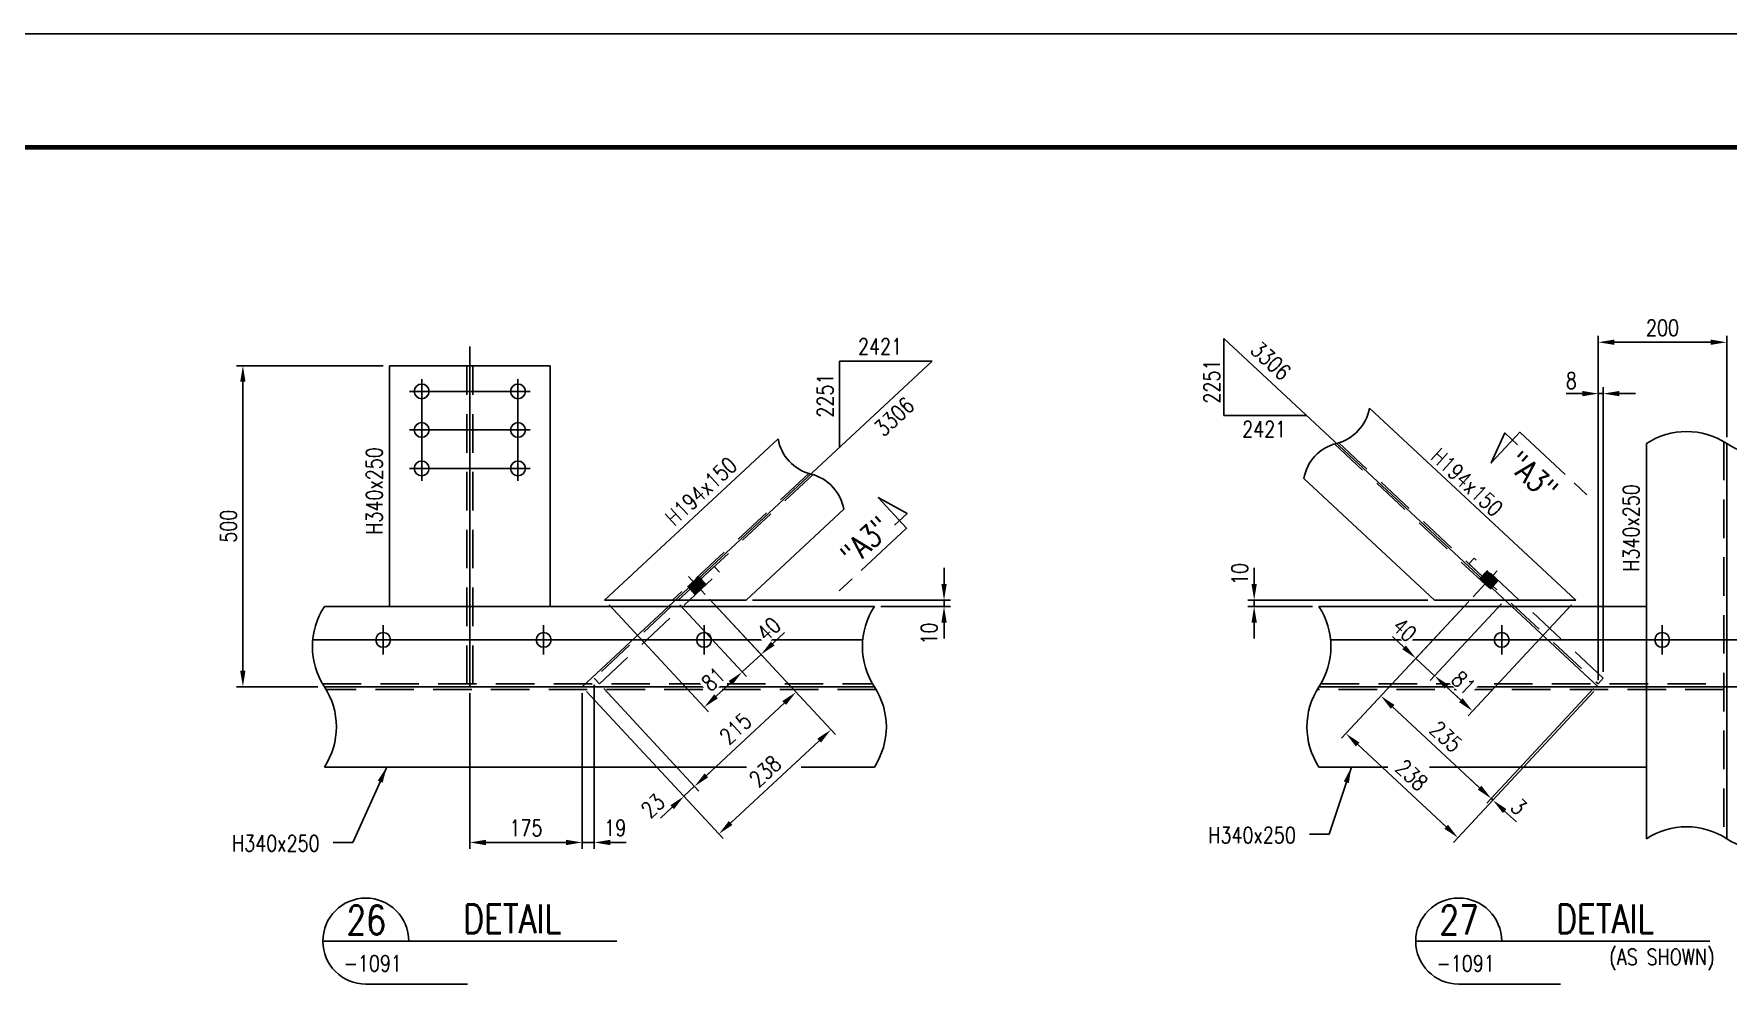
# Model space of a CAD drawing. Header units: millimetres. Extents: x 0 to 232280, y -26939 to 23794.
# Drawn here: x 101926 to 104566, y -22441 to -20961 of the extents above; entities that cross this region are included whole.
import ezdxf
from ezdxf.enums import TextEntityAlignment as Align

# ---------------------------------------------------------------- set-up
doc = ezdxf.new("R2010")
doc.units = ezdxf.units.MM
doc.header["$LTSCALE"] = 30
doc.linetypes.add('JNK-CENTER', pattern=[34, 30, -1.5, 1, -1.5])
doc.linetypes.add('JNK-HIDDEN', pattern=[3, 2, -1])
for name, color, linetype in [('CEN-R', 1, 'JNK-CENTER'), ('CON-C', 4, 'Continuous'), ('CON-G', 3, 'Continuous'), ('CON-W', 7, 'Continuous'), ('CON-Y', 2, 'Continuous'), ('Dim-W', 7, 'Continuous'), ('HID-Y', 2, 'JNK-HIDDEN'), ('STL-OBJT', 7, 'Continuous'), ('TXT-Y', 2, 'Continuous')]:
    doc.layers.add(name, color=color, linetype=linetype)
doc.styles.add('SIMPLEX', font='simplex.shx', dxfattribs={"width": 0.8})
doc.dimstyles.new('DIM10', dxfattribs={"dimscale": 10, "dimtxt": 2.5, "dimasz": 2.5, "dimexe": 1, "dimexo": 1, "dimgap": 1, "dimtad": 1, "dimdec": 0, "dimdsep": 46, "dimtxsty": 'SIMPLEX', "dimcen": 0, "dimclrt": 2, "dimadec": 1, "dimazin": 2, "dimtfac": 1, "dimtdec": 0, "dimtix": 1, "dimtmove": 2, "dimatfit": 0, "dimfxl": 0.18, "dimtolj": 1, "dimtzin": 0, "dimarcsym": 0})
doc.dimstyles.new('DIM40', dxfattribs={"dimscale": 40, "dimtxt": 2.5, "dimasz": 2.5, "dimexe": 1, "dimexo": 1, "dimgap": 1, "dimtad": 1, "dimdec": 0, "dimdsep": 46, "dimtxsty": 'SIMPLEX', "dimcen": 0, "dimclrd": 7, "dimclre": 7, "dimclrt": 2, "dimadec": 1, "dimazin": 2, "dimtfac": 1, "dimtdec": 0, "dimtix": 1, "dimtmove": 2, "dimatfit": 2, "dimfxl": 1, "dimtolj": 1, "dimtzin": 0, "dimarcsym": 1})

# ---------------------------------------------------------------- blocks, each defined once
blk = doc.blocks.new('TITLE')
at = {"color": 7}
blk.add_line((841, 594.85), (0, 594.85), dxfattribs=at)
at = {"color": 7, "const_width": 0.707}
blk.add_lwpolyline([(823.32, 577.17), (27.94, 577.17)], dxfattribs=at)
blk = doc.blocks.new('SECTITLE')
at = {"layer": 'CON-G'}
for p, q in [((-1.7, 0), (44.1, 0)), ((5, -6.7), (20.86, -6.7))]:
    blk.add_line(p, q, dxfattribs=at)
blk.add_arc((5, 0), 6.7, 0, 270, dxfattribs=at)
at = {"layer": 'CON-C', "style": 'SIMPLEX', "width": 0.8}
for tag, p in [('A', (5.06, 1.04)), ('ELEVATION', (27.83, 1.22))]:
    blk.add_attdef(tag, text='', height=4.5, dxfattribs=at).set_placement(p, align=Align.CENTER)
at = {"layer": 'CON-Y', "style": 'SIMPLEX', "width": 0.8}
blk.add_attdef('H0000-0000', (1.54, -4.72), '', height=2.5, dxfattribs=at)
blk.add_attdef('SCALE', text='', height=2.5, dxfattribs=at).set_placement((44.9, -3.72), align=Align.RIGHT)
blk = doc.blocks.new('*D3698')
at = {"layer": 'DEFPOINTS', "color": 0, "transparency": 16777216}
for p in [(102480.4, -21477.4), (102251.9, -21977.4), (102378.9, -21977.4)]:
    blk.add_point(p, dxfattribs=at)
at = {"layer": 'Dim-W', "color": 7, "linetype": 'ByBlock', "lineweight": -2, "transparency": 16777216}
for p, q in [((102470.4, -21477.4), (102241.9, -21477.4)), ((102251.9, -21502.4), (102251.9, -21952.4)), ((102368.9, -21977.4), (102241.9, -21977.4))]:
    blk.add_line(p, q, dxfattribs=at)
at = {"layer": 'Dim-W', "color": 7, "transparency": 16777216}
for points in [[(102247.7, -21502.4), (102256, -21502.4), (102251.9, -21477.4)], [(102247.7, -21952.4), (102256, -21952.4), (102251.9, -21977.4)]]:
    blk.add_solid(points, dxfattribs=at)
at = {"layer": 'Dim-W', "color": 2, "transparency": 16777216, "insert": (102229.4, -21727.4), "char_height": 25, "attachment_point": 5, "rotation": 90, "style": 'SIMPLEX', "bg_fill": 3, "box_fill_scale": 1.1, "bg_fill_color": 256, "bg_fill_true_color": 13158600, "bg_fill_transparency": 0}
blk.add_mtext('\\A1;500', dxfattribs=at)
blk = doc.blocks.new('SECMARK2')
at = {"layer": 'CON-C'}
blk.add_line((0, 0), (-2.72, 0), dxfattribs=at)
blk.add_lwpolyline([(-4.67, 0), (-14.32, 0), (-14.32, 6.51), (-15.93, 1.64), (-13.23, 1.64)], dxfattribs=at)
at = {"layer": 'CON-C', "style": 'SIMPLEX', "width": 0.8}
blk.add_attdef('TAG', (-12.98, 1.18), '', height=3.5, dxfattribs=at)
blk = doc.blocks.new('*D3662')
at = {"layer": 'DEFPOINTS', "color": 0, "transparency": 16777216}
for p in [(102925.6, -21842.4), (102971.9, -21833.5), (103029.7, -21954.4)]:
    blk.add_point(p, dxfattribs=at)
at = {"layer": 'Dim-W', "color": 7, "linetype": 'ByBlock', "lineweight": -2, "transparency": 16777216}
for p, q in [((102932.4, -21849.8), (103036.5, -21961.7)), ((102978.7, -21840.8), (103065.8, -21934.5)), ((103077.3, -21910.1), (103095.6, -21893.1)), ((103059, -21927.2), (103029.7, -21954.4)), ((103011.4, -21971.4), (102993.1, -21988.5))]:
    blk.add_line(p, q, dxfattribs=at)
at = {"layer": 'Dim-W', "color": 7, "transparency": 16777216}
blk.add_solid([(103008.6, -21968.4), (103014.2, -21974.5), (103029.7, -21954.4)], dxfattribs=at)
at = {"layer": 'Dim-W', "color": 2, "transparency": 16777216, "insert": (103071.1, -21887.7), "char_height": 25, "attachment_point": 5, "rotation": 42.9161, "style": 'SIMPLEX', "bg_fill": 3, "box_fill_scale": 1.1, "bg_fill_color": 256, "bg_fill_true_color": 13158600, "bg_fill_transparency": 0}
blk.add_mtext('\\A1;40', dxfattribs=at)
at = {"layer": 'Dim-W', "color": 7, "transparency": 16777216}
blk.add_solid([(103074.5, -21907.1), (103080.1, -21913.2), (103059, -21927.2)], dxfattribs=at)
blk = doc.blocks.new('*D3663')
at = {"layer": 'DEFPOINTS', "color": 0, "transparency": 16777216}
for p in [(102971.9, -21833.5), (102780.4, -21977.4), (102993.5, -22206.6)]:
    blk.add_point(p, dxfattribs=at)
at = {"layer": 'Dim-W', "color": 7, "linetype": 'ByBlock', "lineweight": -2, "transparency": 16777216}
for p, q in [((102978.7, -21840.8), (103174.8, -22051.7)), ((102787.2, -21984.8), (103000.3, -22213.9)), ((103149.6, -22061.4), (103011.8, -22189.6))]:
    blk.add_line(p, q, dxfattribs=at)
at = {"layer": 'Dim-W', "color": 7, "transparency": 16777216}
for points in [[(103146.8, -22058.3), (103152.5, -22064.4), (103167.9, -22044.3)], [(103008.9, -22186.5), (103014.6, -22192.6), (102993.5, -22206.6)]]:
    blk.add_solid(points, dxfattribs=at)
at = {"layer": 'Dim-W', "color": 2, "transparency": 16777216, "insert": (103065.4, -22109), "char_height": 25, "attachment_point": 5, "rotation": 42.9161, "style": 'SIMPLEX', "bg_fill": 3, "box_fill_scale": 1.1, "bg_fill_color": 256, "bg_fill_true_color": 13158600, "bg_fill_transparency": 0}
blk.add_mtext('\\A1;238', dxfattribs=at)
blk = doc.blocks.new('*D3664')
at = {"layer": 'DEFPOINTS', "color": 0, "transparency": 16777216}
for p in [(102807.3, -21972.9), (103113.5, -21985.8), (102955.6, -22132.5)]:
    blk.add_point(p, dxfattribs=at)
at = {"layer": 'Dim-W', "color": 7, "linetype": 'ByBlock', "lineweight": -2, "transparency": 16777216}
for p, q in [((102814.1, -21980.3), (102962.4, -22139.8)), ((103095.2, -22002.8), (102973.9, -22115.5))]:
    blk.add_line(p, q, dxfattribs=at)
at = {"layer": 'Dim-W', "color": 7, "transparency": 16777216}
for points in [[(103092.3, -21999.7), (103098, -22005.8), (103113.5, -21985.8)], [(102971.1, -22112.4), (102976.8, -22118.5), (102955.6, -22132.5)]]:
    blk.add_solid(points, dxfattribs=at)
at = {"layer": 'Dim-W', "color": 2, "transparency": 16777216, "insert": (103019.2, -22042.7), "char_height": 25, "attachment_point": 5, "rotation": 42.9161, "style": 'SIMPLEX', "bg_fill": 3, "box_fill_scale": 1.1, "bg_fill_color": 256, "bg_fill_true_color": 13158600, "bg_fill_transparency": 0}
blk.add_mtext('\\A1;215', dxfattribs=at)
blk = doc.blocks.new('*D3665')
at = {"layer": 'DEFPOINTS', "color": 0, "transparency": 16777216}
for p in [(102955.6, -22132.5), (102939, -22148), (102939, -22148)]:
    blk.add_point(p, dxfattribs=at)
at = {"layer": 'Dim-W', "color": 7, "linetype": 'ByBlock', "lineweight": -2, "transparency": 16777216}
for p, q in [((102973.9, -22115.5), (102992.3, -22098.5)), ((102932.2, -22140.7), (102932.2, -22140.7)), ((102955.6, -22132.5), (102939, -22148)), ((102948.8, -22125.2), (102948.8, -22125.2)), ((102920.7, -22165), (102902.4, -22182))]:
    blk.add_line(p, q, dxfattribs=at)
at = {"layer": 'Dim-W', "color": 7, "transparency": 16777216}
blk.add_solid([(102971.1, -22112.4), (102976.8, -22118.5), (102955.6, -22132.5)], dxfattribs=at)
at = {"layer": 'Dim-W', "color": 2, "transparency": 16777216, "insert": (102890.5, -22162.8), "char_height": 25, "attachment_point": 5, "rotation": 42.9161, "style": 'SIMPLEX', "bg_fill": 3, "box_fill_scale": 1.1, "bg_fill_color": 256, "bg_fill_true_color": 13158600, "bg_fill_transparency": 0}
blk.add_mtext('\\A1;23', dxfattribs=at)
at = {"layer": 'Dim-W', "color": 7, "transparency": 16777216}
blk.add_solid([(102917.8, -22162), (102923.5, -22168.1), (102939, -22148)], dxfattribs=at)
blk = doc.blocks.new('*D3666')
at = {"layer": 'DEFPOINTS', "color": 0, "transparency": 16777216}
for p in [(102815.5, -21842.4), (103029.7, -21954.4), (102970.6, -22009.3)]:
    blk.add_point(p, dxfattribs=at)
at = {"layer": 'Dim-W', "color": 7, "linetype": 'ByBlock', "lineweight": -2, "transparency": 16777216}
for p, q in [((102822.3, -21849.8), (102977.4, -22016.7)), ((103011.4, -21971.4), (102988.9, -21992.3))]:
    blk.add_line(p, q, dxfattribs=at)
at = {"layer": 'Dim-W', "color": 7, "transparency": 16777216}
for points in [[(103008.6, -21968.4), (103014.2, -21974.5), (103029.7, -21954.4)], [(102986.1, -21989.3), (102991.8, -21995.4), (102970.6, -22009.3)]]:
    blk.add_solid(points, dxfattribs=at)
at = {"layer": 'Dim-W', "color": 2, "transparency": 16777216, "insert": (102984.8, -21965.4), "char_height": 25, "attachment_point": 5, "rotation": 42.9161, "style": 'SIMPLEX', "bg_fill": 3, "box_fill_scale": 1.1, "bg_fill_color": 256, "bg_fill_true_color": 13158600, "bg_fill_transparency": 0}
blk.add_mtext('\\A1;81', dxfattribs=at)
blk = doc.blocks.new('*D3667')
at = {"layer": 'DEFPOINTS', "color": 0, "transparency": 16777216}
for p in [(103035.7, -21842.4), (103235.6, -21852.4), (103344.1, -21852.4)]:
    blk.add_point(p, dxfattribs=at)
at = {"layer": 'Dim-W', "color": 7, "linetype": 'ByBlock', "lineweight": -2, "transparency": 16777216}
for p, q in [((103344.1, -21817.4), (103344.1, -21792.4)), ((103045.7, -21842.4), (103354.1, -21842.4)), ((103245.6, -21852.4), (103354.1, -21852.4)), ((103344.1, -21842.4), (103344.1, -21852.4)), ((103344.1, -21877.4), (103344.1, -21902.4))]:
    blk.add_line(p, q, dxfattribs=at)
at = {"layer": 'Dim-W', "color": 7, "transparency": 16777216}
blk.add_solid([(103340, -21817.4), (103348.3, -21817.4), (103344.1, -21842.4)], dxfattribs=at)
at = {"layer": 'Dim-W', "color": 2, "transparency": 16777216, "insert": (103320.9, -21894.6), "char_height": 25, "attachment_point": 5, "rotation": 90, "style": 'SIMPLEX', "bg_fill": 3, "box_fill_scale": 1.1, "bg_fill_color": 256, "bg_fill_true_color": 13158600, "bg_fill_transparency": 0}
blk.add_mtext('\\A1;10', dxfattribs=at)
at = {"layer": 'Dim-W', "color": 7, "transparency": 16777216}
blk.add_solid([(103340, -21877.4), (103348.3, -21877.4), (103344.1, -21852.4)], dxfattribs=at)
blk = doc.blocks.new('*D3668')
at = {"layer": 'DEFPOINTS', "color": 0, "transparency": 16777216}
for p in [(102605.4, -21977.4), (102780.4, -21977.4), (102780.4, -22219.9)]:
    blk.add_point(p, dxfattribs=at)
at = {"layer": 'Dim-W', "color": 7, "linetype": 'ByBlock', "lineweight": -2, "transparency": 16777216}
for p, q in [((102605.4, -21987.4), (102605.4, -22229.9)), ((102780.4, -21987.4), (102780.4, -22229.9)), ((102630.4, -22219.9), (102755.4, -22219.9))]:
    blk.add_line(p, q, dxfattribs=at)
at = {"layer": 'Dim-W', "color": 7, "transparency": 16777216}
for points in [[(102630.4, -22215.8), (102630.4, -22224.1), (102605.4, -22219.9)], [(102755.4, -22215.8), (102755.4, -22224.1), (102780.4, -22219.9)]]:
    blk.add_solid(points, dxfattribs=at)
at = {"layer": 'Dim-W', "color": 2, "transparency": 16777216, "insert": (102692.9, -22197.4), "char_height": 25, "attachment_point": 5, "style": 'SIMPLEX', "bg_fill": 3, "box_fill_scale": 1.1, "bg_fill_color": 256, "bg_fill_true_color": 13158600, "bg_fill_transparency": 0}
blk.add_mtext('\\A1;175', dxfattribs=at)
blk = doc.blocks.new('*D3669')
at = {"layer": 'DEFPOINTS', "color": 0, "transparency": 16777216}
for p in [(102799.1, -21964.2), (102780.4, -22219.9), (102799.1, -22219.9)]:
    blk.add_point(p, dxfattribs=at)
at = {"layer": 'Dim-W', "color": 7, "linetype": 'ByBlock', "lineweight": -2, "transparency": 16777216}
for p, q in [((102799.1, -21974.2), (102799.1, -22229.9)), ((102755.4, -22219.9), (102730.4, -22219.9)), ((102780.4, -22219.9), (102799.1, -22219.9)), ((102824.1, -22219.9), (102849.1, -22219.9))]:
    blk.add_line(p, q, dxfattribs=at)
at = {"layer": 'Dim-W', "color": 7, "transparency": 16777216}
blk.add_solid([(102755.4, -22215.8), (102755.4, -22224.1), (102780.4, -22219.9)], dxfattribs=at)
at = {"layer": 'Dim-W', "color": 2, "transparency": 16777216, "insert": (102832, -22197.2), "char_height": 25, "attachment_point": 5, "style": 'SIMPLEX', "bg_fill": 3, "box_fill_scale": 1.1, "bg_fill_color": 256, "bg_fill_true_color": 13158600, "bg_fill_transparency": 0}
blk.add_mtext('\\A1;19', dxfattribs=at)
at = {"layer": 'Dim-W', "color": 7, "transparency": 16777216}
blk.add_solid([(102824.1, -22215.8), (102824.1, -22224.1), (102799.1, -22219.9)], dxfattribs=at)
blk = doc.blocks.new('*D3673')
at = {"layer": 'DEFPOINTS', "color": 0, "transparency": 16777216}
for p in [(104168.3, -21837.2), (104219.3, -21841.1), (104108.4, -21960.4)]:
    blk.add_point(p, dxfattribs=at)
at = {"layer": 'Dim-W', "color": 7, "linetype": 'ByBlock', "lineweight": -2, "transparency": 16777216}
for p, q in [((104161.5, -21844.6), (104072.3, -21940.5)), ((104212.5, -21848.4), (104101.6, -21967.7)), ((104060.8, -21916.1), (104042.5, -21899.1)), ((104079.1, -21933.2), (104108.4, -21960.4)), ((104126.7, -21977.4), (104145, -21994.4))]:
    blk.add_line(p, q, dxfattribs=at)
at = {"layer": 'Dim-W', "color": 7, "transparency": 16777216}
blk.add_solid([(104129.6, -21974.4), (104123.9, -21980.5), (104108.4, -21960.4)], dxfattribs=at)
at = {"layer": 'Dim-W', "color": 2, "transparency": 16777216, "insert": (104061.6, -21888.7), "char_height": 25, "attachment_point": 5, "rotation": 317.0839, "style": 'SIMPLEX', "bg_fill": 3, "box_fill_scale": 1.1, "bg_fill_color": 256, "bg_fill_true_color": 13158600, "bg_fill_transparency": 0}
blk.add_mtext('\\A1;40', dxfattribs=at)
at = {"layer": 'Dim-W', "color": 7, "transparency": 16777216}
blk.add_solid([(104063.6, -21913.1), (104058, -21919.2), (104079.1, -21933.2)], dxfattribs=at)
blk = doc.blocks.new('*D3674')
at = {"layer": 'DEFPOINTS', "color": 0, "transparency": 16777216}
for p in [(104328.2, -21842.4), (104108.4, -21960.4), (104167.5, -22015.3)]:
    blk.add_point(p, dxfattribs=at)
at = {"layer": 'Dim-W', "color": 7, "linetype": 'ByBlock', "lineweight": -2, "transparency": 16777216}
for p, q in [((104321.4, -21849.8), (104160.7, -22022.7)), ((104101.6, -21967.7), (104101.6, -21967.7)), ((104126.7, -21977.4), (104149.2, -21998.3))]:
    blk.add_line(p, q, dxfattribs=at)
at = {"layer": 'Dim-W', "color": 7, "transparency": 16777216}
for points in [[(104129.6, -21974.4), (104123.9, -21980.5), (104108.4, -21960.4)], [(104152, -21995.3), (104146.3, -22001.4), (104167.5, -22015.3)]]:
    blk.add_solid(points, dxfattribs=at)
at = {"layer": 'Dim-W', "color": 2, "transparency": 16777216, "insert": (104153.3, -21971.4), "char_height": 25, "attachment_point": 5, "rotation": 317.0839, "style": 'SIMPLEX', "bg_fill": 3, "box_fill_scale": 1.1, "bg_fill_color": 256, "bg_fill_true_color": 13158600, "bg_fill_transparency": 0}
blk.add_mtext('\\A1;81', dxfattribs=at)
blk = doc.blocks.new('*D3675')
at = {"layer": 'DEFPOINTS', "color": 0, "transparency": 16777216}
for p in [(104168.3, -21837.2), (104363.3, -21977.4), (104144.7, -22212.6)]:
    blk.add_point(p, dxfattribs=at)
at = {"layer": 'Dim-W', "color": 7, "linetype": 'ByBlock', "lineweight": -2, "transparency": 16777216}
for p, q in [((104161.5, -21844.6), (103963.4, -22057.7)), ((104356.5, -21984.8), (104137.8, -22219.9)), ((103988.5, -22067.4), (104126.3, -22195.6))]:
    blk.add_line(p, q, dxfattribs=at)
at = {"layer": 'Dim-W', "color": 7, "transparency": 16777216}
for points in [[(103991.3, -22064.3), (103985.6, -22070.4), (103970.2, -22050.3)], [(104129.2, -22192.5), (104123.5, -22198.6), (104144.7, -22212.6)]]:
    blk.add_solid(points, dxfattribs=at)
at = {"layer": 'Dim-W', "color": 2, "transparency": 16777216, "insert": (104072.7, -22115), "char_height": 25, "attachment_point": 5, "rotation": 317.0839, "style": 'SIMPLEX', "bg_fill": 3, "box_fill_scale": 1.1, "bg_fill_color": 256, "bg_fill_true_color": 13158600, "bg_fill_transparency": 0}
blk.add_mtext('\\A1;238', dxfattribs=at)
blk = doc.blocks.new('*D3676')
at = {"layer": 'DEFPOINTS', "color": 0, "transparency": 16777216}
for p in [(104362.8, -21972.9), (104024.6, -21991.8), (104196.7, -22151.7)]:
    blk.add_point(p, dxfattribs=at)
at = {"layer": 'Dim-W', "color": 7, "linetype": 'ByBlock', "lineweight": -2, "transparency": 16777216}
for p, q in [((104356, -21980.3), (104189.8, -22159)), ((104017.8, -21999.1), (104017.8, -21999.1)), ((104042.9, -22008.8), (104178.3, -22134.7))]:
    blk.add_line(p, q, dxfattribs=at)
at = {"layer": 'Dim-W', "color": 7, "transparency": 16777216}
for points in [[(104045.8, -22005.7), (104040.1, -22011.8), (104024.6, -21991.8)], [(104181.2, -22131.6), (104175.5, -22137.7), (104196.7, -22151.7)]]:
    blk.add_solid(points, dxfattribs=at)
at = {"layer": 'Dim-W', "color": 2, "transparency": 16777216, "insert": (104126, -22055.2), "char_height": 25, "attachment_point": 5, "rotation": 317.0839, "style": 'SIMPLEX', "bg_fill": 3, "box_fill_scale": 1.1, "bg_fill_color": 256, "bg_fill_true_color": 13158600, "bg_fill_transparency": 0}
blk.add_mtext('\\A1;235', dxfattribs=at)
blk = doc.blocks.new('*D3677')
at = {"layer": 'DEFPOINTS', "color": 0, "transparency": 16777216}
for p in [(104196.7, -22151.7), (104199.1, -22154), (104199.1, -22154)]:
    blk.add_point(p, dxfattribs=at)
at = {"layer": 'Dim-W', "color": 7, "linetype": 'ByBlock', "lineweight": -2, "transparency": 16777216}
for p, q in [((104178.3, -22134.7), (104160, -22117.6)), ((104189.8, -22159), (104189.8, -22159)), ((104192.3, -22161.3), (104192.3, -22161.3)), ((104196.7, -22151.7), (104199.1, -22154)), ((104217.4, -22171), (104235.7, -22188))]:
    blk.add_line(p, q, dxfattribs=at)
at = {"layer": 'Dim-W', "color": 7, "transparency": 16777216}
blk.add_solid([(104181.2, -22131.6), (104175.5, -22137.7), (104196.7, -22151.7)], dxfattribs=at)
at = {"layer": 'Dim-W', "color": 2, "transparency": 16777216, "insert": (104239.3, -22164.3), "char_height": 25, "attachment_point": 5, "rotation": 317.0839, "style": 'SIMPLEX', "bg_fill": 3, "box_fill_scale": 1.1, "bg_fill_color": 256, "bg_fill_true_color": 13158600, "bg_fill_transparency": 0}
blk.add_mtext('\\A1;3', dxfattribs=at)
at = {"layer": 'Dim-W', "color": 7, "transparency": 16777216}
blk.add_solid([(104220.3, -22168), (104214.6, -22174.1), (104199.1, -22154)], dxfattribs=at)
blk = doc.blocks.new('*D3678')
at = {"layer": 'DEFPOINTS', "color": 0, "transparency": 16777216}
for p in [(104563.3, -21440.9), (104563.3, -21598.6), (104363.3, -21977.4)]:
    blk.add_point(p, dxfattribs=at)
at = {"layer": 'Dim-W', "color": 7, "linetype": 'ByBlock', "lineweight": -2, "transparency": 16777216}
for p, q in [((104363.3, -21967.4), (104363.3, -21430.9)), ((104388.3, -21440.9), (104538.3, -21440.9)), ((104563.3, -21588.6), (104563.3, -21430.9))]:
    blk.add_line(p, q, dxfattribs=at)
at = {"layer": 'Dim-W', "color": 7, "transparency": 16777216}
for points in [[(104388.3, -21436.7), (104388.3, -21445), (104363.3, -21440.9)], [(104538.3, -21436.7), (104538.3, -21445), (104563.3, -21440.9)]]:
    blk.add_solid(points, dxfattribs=at)
at = {"layer": 'Dim-W', "color": 2, "transparency": 16777216, "insert": (104463.3, -21418.4), "char_height": 25, "attachment_point": 5, "style": 'SIMPLEX', "bg_fill": 3, "box_fill_scale": 1.1, "bg_fill_color": 256, "bg_fill_true_color": 13158600, "bg_fill_transparency": 0}
blk.add_mtext('\\A1;200', dxfattribs=at)
blk = doc.blocks.new('*D3679')
at = {"layer": 'DEFPOINTS', "color": 0, "transparency": 16777216}
for p in [(104371, -21520.9), (104363.3, -21977.4), (104371, -21964.2)]:
    blk.add_point(p, dxfattribs=at)
at = {"layer": 'Dim-W', "color": 7, "linetype": 'ByBlock', "lineweight": -2, "transparency": 16777216}
for p, q in [((104338.3, -21520.9), (104313.3, -21520.9)), ((104363.3, -21967.4), (104363.3, -21510.9)), ((104363.3, -21520.9), (104371, -21520.9)), ((104371, -21954.2), (104371, -21510.9)), ((104396, -21520.9), (104421, -21520.9))]:
    blk.add_line(p, q, dxfattribs=at)
at = {"layer": 'Dim-W', "color": 7, "transparency": 16777216}
blk.add_solid([(104396, -21516.7), (104396, -21525), (104371, -21520.9)], dxfattribs=at)
at = {"layer": 'Dim-W', "color": 2, "transparency": 16777216, "insert": (104321.3, -21500.7), "char_height": 25, "attachment_point": 5, "style": 'SIMPLEX', "bg_fill": 3, "box_fill_scale": 1.1, "bg_fill_color": 256, "bg_fill_true_color": 13158600, "bg_fill_transparency": 0}
blk.add_mtext('\\A1;8', dxfattribs=at)
at = {"layer": 'Dim-W', "color": 7, "transparency": 16777216}
blk.add_solid([(104338.3, -21516.7), (104338.3, -21525), (104363.3, -21520.9)], dxfattribs=at)
blk = doc.blocks.new('*D3603')
at = {"layer": 'DEFPOINTS', "color": 0, "transparency": 16777216}
for p in [(103827.2, -21852.4), (103928.2, -21852.4), (104107.9, -21842.4)]:
    blk.add_point(p, dxfattribs=at)
at = {"layer": 'Dim-W', "color": 0, "lineweight": -2, "transparency": 16777216}
for p, q in [((103827.2, -21817.4), (103827.2, -21792.4)), ((104097.9, -21842.4), (103817.2, -21842.4)), ((103918.2, -21852.4), (103817.2, -21852.4)), ((103827.2, -21842.4), (103827.2, -21852.4)), ((103827.2, -21877.4), (103827.2, -21902.4))]:
    blk.add_line(p, q, dxfattribs=at)
at = {"layer": 'Dim-W', "color": 0, "transparency": 16777216}
blk.add_solid([(103823.1, -21877.4), (103831.4, -21877.4), (103827.2, -21852.4)], dxfattribs=at)
at = {"layer": 'Dim-W', "color": 2, "transparency": 16777216, "insert": (103804.7, -21801.8), "char_height": 25, "attachment_point": 5, "rotation": 90, "style": 'SIMPLEX', "bg_fill": 3, "box_fill_scale": 1.1, "bg_fill_color": 256, "bg_fill_true_color": 13158600, "bg_fill_transparency": 0}
blk.add_mtext('\\A1;10', dxfattribs=at)
at = {"layer": 'Dim-W', "color": 0, "transparency": 16777216}
blk.add_solid([(103823.1, -21817.4), (103831.4, -21817.4), (103827.2, -21842.4)], dxfattribs=at)

msp = doc.modelspace()

# ---------------------------------------------------------------- hatches: boundary and pattern name
at = {"layer": 'Dim-W'}
h = msp.add_hatch(color=256, dxfattribs=at)
h.paths.add_polyline_path([(104190.58, -21796.39), (104182.41, -21805.18), (104190.83, -21813.01), (104199, -21804.22)])
h.paths.add_polyline_path([(104190.83, -21813.01), (104199.25, -21820.84), (104207.43, -21812.05), (104199, -21804.22)])
h.paths.add_polyline_path([(104188.79, -21815.2), (104190.83, -21813.01), (104182.41, -21805.18), (104180.37, -21807.37)])
h.paths.add_polyline_path([(104180.37, -21807.37), (104178.32, -21809.57), (104186.75, -21817.4), (104188.79, -21815.2)])
h.paths.add_polyline_path([(104190.83, -21813.01), (104188.79, -21815.2), (104197.21, -21823.03), (104199.25, -21820.84)])
h.paths.add_polyline_path([(104188.79, -21815.2), (104186.75, -21817.4), (104195.17, -21825.23), (104197.21, -21823.03)])
h = msp.add_hatch(color=256, dxfattribs=at)
h.paths.add_polyline_path([(102965.1, -21826.19), (102956.68, -21834.02), (102948.51, -21825.23), (102956.93, -21817.4)])
h.paths.add_polyline_path([(102965.1, -21826.19), (102956.93, -21817.4), (102965.36, -21809.57), (102973.53, -21818.36)])
h.paths.add_polyline_path([(102956.93, -21817.4), (102954.89, -21815.2), (102963.31, -21807.37), (102965.36, -21809.57)])
h.paths.add_polyline_path([(102954.89, -21815.2), (102952.85, -21813.01), (102961.27, -21805.18), (102963.31, -21807.37)])
h.paths.add_polyline_path([(102946.47, -21823.03), (102944.43, -21820.84), (102952.85, -21813.01), (102954.89, -21815.2)])
msp.add_hatch(color=256, dxfattribs=at).paths.add_polyline_path([(102948.51, -21825.23), (102946.47, -21823.03), (102954.89, -21815.2), (102956.93, -21817.4)])

# ---------------------------------------------------------------- linework, layer by layer
at = {"layer": 'CEN-R'}
for p, q in [((102605.4, -21977.44), (102605.4, -21447.44)), ((103780.05, -21435.16), (104363.28, -21977.44)), ((103325.85, -21470.3), (102780.4, -21977.44)), ((102780.4, -21977.44), (103325.85, -21470.3)), ((102530.4, -21656.61), (102530.4, -21498.27)), ((102680.4, -21656.61), (102680.4, -21498.27)), ((102699.57, -21517.44), (102511.23, -21517.44)), ((102699.57, -21577.44), (102511.23, -21577.44)), ((104563.28, -21598.58), (104563.28, -22214.13)), ((102699.57, -21637.44), (102511.23, -21637.44)), ((104168.29, -21837.25), (104205.81, -21796.89)), ((102946.04, -21805.68), (102971.91, -21833.51)), ((102360.65, -21904.44), (103217.34, -21904.44)), ((102470.4, -21881.45), (102470.4, -21927.43)), ((102720.4, -21881.45), (102720.4, -21927.43)), ((102970.4, -21881.45), (102970.4, -21927.43)), ((103946.41, -21904.44), (104922.15, -21904.44)), ((104212.84, -21881.45), (104212.84, -21927.43)), ((104462.84, -21881.45), (104462.84, -21927.43)), ((102378.87, -21977.44), (103235.56, -21977.44)), ((103928.19, -21977.44), (104903.93, -21977.44))]:
    msp.add_line(p, q, dxfattribs=at)
at = {"layer": 'CON-G'}
for p, q in [((102480.4, -21852.44), (102480.4, -21477.44)), ((102730.4, -21477.44), (102480.4, -21477.44)), ((102730.4, -21852.44), (102730.4, -21477.44)), ((104006.67, -21543.46), (104328.23, -21842.44)), ((103085.64, -21591.22), (102815.45, -21842.44)), ((104438.28, -21598.58), (104438.28, -22214.13)), ((103904.53, -21653.31), (104107.94, -21842.44)), ((103187.78, -21701.08), (103035.74, -21842.44)), ((103235.56, -21852.44), (102378.87, -21852.44)), ((102815.45, -21842.44), (103035.74, -21842.44)), ((104438.28, -21852.44), (103928.19, -21852.44)), ((104107.94, -21842.44), (104328.23, -21842.44)), ((102378.87, -22102.44), (103036.5, -22102.44)), ((103121.59, -22102.44), (103235.56, -22102.44)), ((103928.19, -22102.44), (104035.43, -22102.44)), ((104100.29, -22102.44), (104438.28, -22102.44))]:
    msp.add_line(p, q, dxfattribs=at)
for centre in [(102530.4, -21517.44), (102680.4, -21517.44), (102530.4, -21577.44), (102680.4, -21577.44), (102530.4, -21637.44), (102680.4, -21637.44), (102470.4, -21904.44), (102720.4, -21904.44), (102970.4, -21904.44), (104212.84, -21904.44), (104462.84, -21904.44)]:
    msp.add_circle(centre, 11.5, dxfattribs=at)
at = {"layer": 'CON-W'}
for p, q in [((103780.05, -21435.16), (103780.05, -21555.2)), ((103181.31, -21470.3), (103181.31, -21604.68)), ((103181.31, -21470.3), (103325.85, -21470.3)), ((103780.05, -21555.2), (103909.15, -21555.2))]:
    msp.add_line(p, q, dxfattribs=at)
for points in [[(104006.67, -21543.46, -0.2992863), (103955.6, -21598.39, 0.2992863), (103904.53, -21653.31)], [(104438.28, -21598.58, -0.2992863), (104563.28, -21598.58, 0.2992863), (104688.28, -21598.58)], [(103085.64, -21591.22, 0.2992863), (103136.71, -21646.15, -0.2992863), (103187.78, -21701.08)], [(102378.87, -22102.44, 0.2992863), (102378.87, -21977.44, -0.2992863), (102378.87, -21852.44)], [(103235.56, -22102.44, 0.2992863), (103235.56, -21977.44, -0.2992863), (103235.56, -21852.44)], [(103928.19, -21852.44, -0.2992863), (103928.19, -21977.44, 0.2992863), (103928.19, -22102.44)], [(104438.28, -22214.13, -0.2992863), (104563.28, -22214.13, 0.2992863), (104688.28, -22214.13)]]:
    msp.add_lwpolyline(points, format="xyb", dxfattribs=at)
at = {"layer": 'HID-Y'}
for p, q in [((102600.9, -21972.94), (102600.9, -21477.44)), ((102609.9, -21972.94), (102609.9, -21477.44)), ((103952.19, -21599.31), (104213.68, -21842.44)), ((103959.01, -21597.46), (104222.49, -21842.44)), ((104558.78, -21595.77), (104558.78, -22211.32)), ((103133.31, -21645.22), (102921.19, -21842.44)), ((103140.12, -21647.08), (102930, -21842.44)), ((104178.32, -21809.57), (104190.58, -21796.39)), ((102944.43, -21820.84), (102956.68, -21834.02)), ((102961.27, -21805.18), (102973.53, -21818.36)), ((104195.17, -21825.23), (104207.43, -21812.05)), ((102376.06, -21972.94), (103232.75, -21972.94)), ((103238.37, -21981.94), (102381.68, -21981.94)), ((104558.78, -21981.94), (103925.38, -21981.94)), ((103931, -21972.94), (104558.78, -21972.94))]:
    msp.add_line(p, q, dxfattribs=at)
for points in [[(102799.1, -21964.15), (102807.27, -21972.94), (102994.4, -21798.95), (102986.23, -21790.16)], [(104371.02, -21964.15), (104169.71, -21776.98), (104161.54, -21785.77), (104362.85, -21972.94)]]:
    msp.add_lwpolyline(points, close=True, dxfattribs=at)
at = {"layer": 'STL-OBJT'}
for p, q in [((102423.1, -22219.93), (102392.64, -22219.93)), ((103943.86, -22207.14), (103913.4, -22207.14))]:
    msp.add_line(p, q, dxfattribs=at)

# ---------------------------------------------------------------- block references
at = {"linetype": 'ByBlock', "xscale": 9.999999998999984, "yscale": 9.999999998999984, "zscale": 9.999999998999984}
msp.add_blockref('TITLE', (99917.65, -26909.16), dxfattribs=at)
at = {"layer": 'CON-W'}
ref = msp.add_blockref('SECMARK2', (104345.69, -21678.52), dxfattribs=dict(at, xscale=-9.99999999999885, yscale=9.999999999998181, zscale=10, rotation=137.0839013647627))
ref.add_attrib('TAG', '"A3"', (104218.42, -21633.19), dxfattribs={"layer": 'CON-C', "height": 35, "rotation": 317.0839, "style": 'SIMPLEX', "width": 0.8})
ref = msp.add_blockref('SECMARK2', (103181, -21828.12), dxfattribs=dict(at, xscale=-9.999999999999213, yscale=10, zscale=10, rotation=42.91609863527365))
ref.add_attrib('TAG', '"A3"', (103202.96, -21791.59), dxfattribs={"layer": 'CON-C', "height": 35, "rotation": 42.9161, "style": 'SIMPLEX', "width": 0.8})
at = {"layer": 'Dim-W', "xscale": 10, "yscale": 10, "zscale": 10}
for p, values in [((102393.4, -22373.55), {'H0000-0000': '-1091', 'A': '26', 'ELEVATION': 'DETAIL'}), ((104095.84, -22373.55), {'H0000-0000': '-1091', 'A': '27', 'ELEVATION': 'DETAIL', 'SCALE': '(AS SHOWN)'})]:
    msp.add_blockref('SECTITLE', p, dxfattribs=at).add_auto_attribs(values)

# ---------------------------------------------------------------- texts
at = {"layer": 'CON-Y', "style": 'SIMPLEX', "width": 0.8}
for s, p in [('2421', (103210.2, -21459.86)), ('2421', (103808.58, -21588.86)), ('H340x250', (102235.15, -22233.8)), ('H340x250', (103755.91, -22221))]:
    msp.add_text(s, height=25, dxfattribs=at).set_placement(p)
for s, rotation, p in [('3306', 317.0839, (103819.6, -21455.4)), ('2251', 90, (103773.73, -21536.48)), ('2251', 90, (103171.51, -21558.27)), ('3306', 42.9161, (103249.89, -21589.3))]:
    msp.add_text(s, height=25, rotation=rotation, dxfattribs=at).set_placement(p)
at = {"layer": 'TXT-Y', "style": 'SIMPLEX', "width": 0.8}
for s, rotation, p in [('H340x250', 90, (102469.16, -21740.62)), ('H194x150', 317.0839, (104100.24, -21621.57)), ('H194x150', 42.9161, (102924.07, -21728.52)), ('H340x250', 90, (104427.04, -21798.26))]:
    msp.add_text(s, height=25, rotation=rotation, dxfattribs=at).set_placement(p)

# ---------------------------------------------------------------- leaders
at = {"layer": 'Dim-W'}
for points in [[(102476.03, -22102.44), (102423.1, -22219.93)], [(103978.67, -22102.44), (103943.86, -22207.14)]]:
    msp.add_leader(points, dimstyle='DIM40', override={"dimscale": 10, "dimgap": 1, "dimtad": 0, "dimtfill": 1}, dxfattribs=at)

# ---------------------------------------------------------------- next in the draw order: dimensions: what is measured, and where the dimension line sits
dim = msp.add_linear_dim(base=(102251.86, -21977.44), p1=(102480.4, -21477.44), p2=(102378.87, -21977.44), angle=90, dimstyle='DIM40', override={"dimscale": 10, "dimtix": 0, "dimtfill": 1}, dxfattribs=at)
dim.commit()
dim.dimension.update_dxf_attribs({"geometry": '*D3698', "text_midpoint": (102229.36, -21727.44)})
for base, p1, p2, angle, picture, middle in [((103029.7, -21954.41), (102971.91, -21833.51), (102925.6, -21842.44), 42.9161, '*D3662', (103071.09, -21887.66)), ((104108.41, -21960.4), (104168.29, -21837.25), (104219.33, -21841.1), 317.0839, '*D3673', (104061.65, -21888.65))]:
    dim = msp.add_linear_dim(base=base, p1=p1, p2=p2, angle=angle, dimstyle='DIM40', override={"dimscale": 10, "dimtix": 0, "dimtfill": 1}, dxfattribs=at)
    dim.commit()
    dim.dimension.update_dxf_attribs({"geometry": picture, "text_midpoint": middle, "dimtype": 160})

# ---------------------------------------------------------------- next in the draw order: dimensions: what is measured, and where the dimension line sits
for base, p1, p2, angle, picture, middle in [((102993.46, -22206.59), (102971.91, -21833.51), (102780.4, -21977.44), 42.9161, '*D3663', (103065.38, -22108.99)), ((104167.48, -22015.33), (104108.41, -21960.4), (104328.23, -21842.44), 317.0839, '*D3674', (104153.26, -21971.39))]:
    dim = msp.add_linear_dim(base=base, p1=p1, p2=p2, angle=angle, dimstyle='DIM40', override={"dimscale": 10, "dimtix": 0, "dimtfill": 1}, dxfattribs=at)
    dim.commit()
    dim.dimension.update_dxf_attribs({"geometry": picture, "text_midpoint": middle})

# ---------------------------------------------------------------- next in the draw order: dimensions: what is measured, and where the dimension line sits
dim = msp.add_linear_dim(base=(104144.65, -22212.58), p1=(104168.29, -21837.25), p2=(104363.28, -21977.44), angle=317.0839, dimstyle='DIM40', override={"dimscale": 10, "dimtix": 0, "dimtfill": 1}, dxfattribs=at)
dim.commit()
dim.dimension.update_dxf_attribs({"geometry": '*D3675', "text_midpoint": (104072.73, -22114.98)})
dim = msp.add_linear_dim(base=(102780.4, -22219.93), p1=(102605.4, -21977.44), p2=(102780.4, -21977.44), dimstyle='DIM40', override={"dimscale": 10, "dimtix": 0, "dimtfill": 1}, dxfattribs=at)
dim.commit()
dim.dimension.update_dxf_attribs({"geometry": '*D3668', "text_midpoint": (102692.9, -22197.43)})
dim = msp.add_linear_dim(base=(102955.64, -22132.51), p1=(103113.47, -21985.76), p2=(102807.27, -21972.94), angle=42.9161, text='215', dimstyle='DIM40', override={"dimscale": 10, "dimtix": 0, "dimtfill": 1}, dxfattribs=at)
dim.commit()
dim.dimension.update_dxf_attribs({"geometry": '*D3664', "text_midpoint": (103019.23, -22042.66)})

# ---------------------------------------------------------------- next in the draw order: dimensions: what is measured, and where the dimension line sits
for base, p1, p2, angle, dimstyle, override, picture, middle in [((103827.22, -21852.44), (104107.94, -21842.44), (103928.19, -21852.44), 90, 'DIM10', {"dimatfit": 2, "dimtfill": 1}, '*D3603', (103804.72, -21801.81)), ((102938.98, -22148), (102955.64, -22132.51), (102938.98, -22148), 42.9161, 'DIM40', {"dimscale": 10, "dimtix": 0, "dimtfill": 1}, '*D3665', (102890.47, -22162.8))]:
    dim = msp.add_linear_dim(base=base, p1=p1, p2=p2, angle=angle, dimstyle=dimstyle, override=override, dxfattribs=at)
    dim.commit()
    dim.dimension.update_dxf_attribs({"geometry": picture, "text_midpoint": middle, "dimtype": 160})
for base, p1, p2, angle, picture, middle in [((102970.63, -22009.34), (103029.7, -21954.41), (102815.45, -21842.44), 42.9161, '*D3666', (102984.85, -21965.4)), ((104196.65, -22151.69), (104024.64, -21991.75), (104362.85, -21972.94), 317.0839, '*D3676', (104125.96, -22055.24))]:
    dim = msp.add_linear_dim(base=base, p1=p1, p2=p2, angle=angle, dimstyle='DIM40', override={"dimscale": 10, "dimtix": 0, "dimtfill": 1}, dxfattribs=at)
    dim.commit()
    dim.dimension.update_dxf_attribs({"geometry": picture, "text_midpoint": middle})

# ---------------------------------------------------------------- next in the draw order: dimensions: what is measured, and where the dimension line sits
dim = msp.add_linear_dim(base=(104563.28, -21440.85), p1=(104363.28, -21977.44), p2=(104563.28, -21598.58), dimstyle='DIM40', override={"dimscale": 10, "dimtix": 0, "dimtfill": 1}, dxfattribs=at)
dim.commit()
dim.dimension.update_dxf_attribs({"geometry": '*D3678', "text_midpoint": (104463.28, -21418.35)})
for base, p1, p2, angle, picture, middle in [((103344.14, -21852.44), (103035.74, -21842.44), (103235.56, -21852.44), 90, '*D3667', (103320.93, -21894.59)), ((104199.13, -22153.99), (104196.65, -22151.69), (104199.13, -22153.99), 317.0839, '*D3677', (104239.32, -22164.28))]:
    dim = msp.add_linear_dim(base=base, p1=p1, p2=p2, angle=angle, dimstyle='DIM40', override={"dimscale": 10, "dimtix": 0, "dimtfill": 1}, dxfattribs=at)
    dim.commit()
    dim.dimension.update_dxf_attribs({"geometry": picture, "text_midpoint": middle, "dimtype": 160})
dim = msp.add_linear_dim(base=(102799.1, -22219.93), p1=(102780.4, -22219.93), p2=(102799.1, -21964.15), dimstyle='DIM40', override={"dimscale": 10, "dimtix": 0, "dimtfill": 1}, dxfattribs=at)
dim.commit()
dim.dimension.update_dxf_attribs({"geometry": '*D3669', "text_midpoint": (102832.01, -22197.17), "dimtype": 160})

# ---------------------------------------------------------------- next in the draw order: dimensions: what is measured, and where the dimension line sits
dim = msp.add_linear_dim(base=(104371.02, -21520.85), p1=(104363.28, -21977.44), p2=(104371.02, -21964.15), dimstyle='DIM40', override={"dimscale": 10, "dimtix": 0, "dimtfill": 1}, dxfattribs=at)
dim.commit()
dim.dimension.update_dxf_attribs({"geometry": '*D3679', "text_midpoint": (104321.29, -21500.71), "dimtype": 160})

doc.saveas('drawing.dxf')
